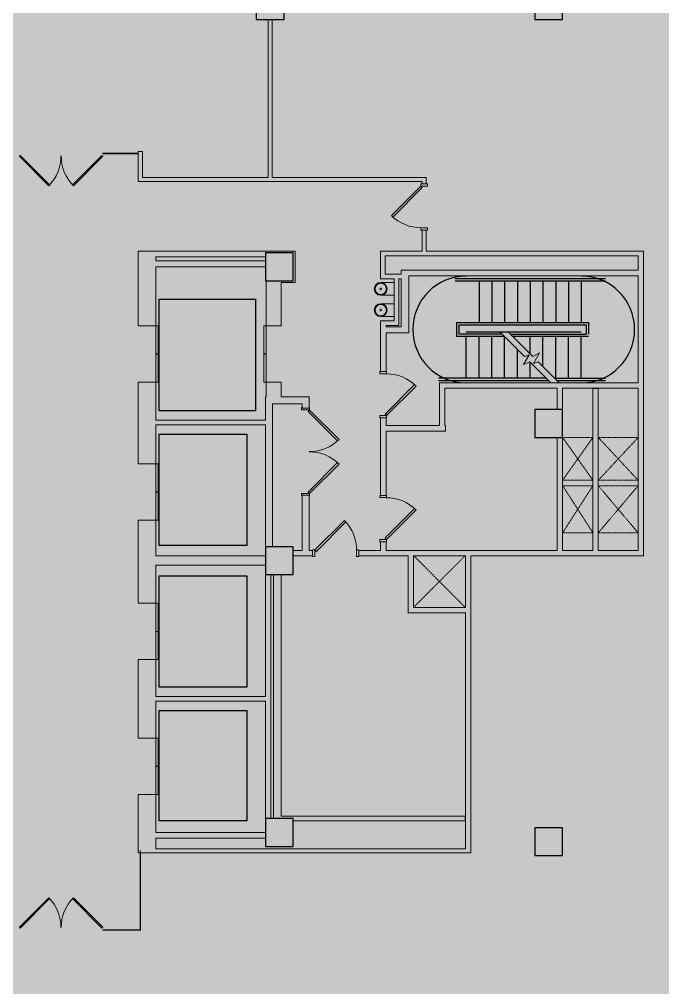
# Model space of a CAD drawing. Header units: inches. Extents: x 45807 to 48637, y -37659 to -35436.
# Drawn here: x 46933 to 47488, y -36914 to -36081 of the extents above; entities that cross this region are included whole.
import ezdxf

# ---------------------------------------------------------------- set-up
doc = ezdxf.new("R2010")
doc.units = ezdxf.units.IN
doc.header["$MEASUREMENT"] = 0
doc.linetypes.add('Hidden 1_8_', pattern=[0.1875, 0.125, -0.0625])
for name, color, linetype, lineweight in [('A-DETL', 90, 'Continuous', 9), ('A-DETL-GENF', 92, 'Continuous', 9), ('A-DETL-HDLN', 90, 'Hidden 1_8_', 9), ('A-DOOR', 31, 'Continuous', 13), ('A-DOOR-FRAM', 31, 'Continuous', 20), ('A-WALL', 113, 'Continuous', 9), ('I-WALL', 2, 'Continuous', 9), ('Q-SPCQ', 91, 'Continuous', 9), ('S-COLS', 52, 'Continuous', 9)]:
    doc.layers.add(name, color=color, linetype=linetype, lineweight=lineweight)

# ---------------------------------------------------------------- blocks, each defined once
blk = doc.blocks.new('Concrete-Rectangular-Column - 24 x 24-V12-FIRST FLOOR DEMOLITION')
at = {"layer": 'S-COLS', "lineweight": 30}
for p, q in [((12, 12), (-12, 12)), ((-12, 12), (-12, -12)), ((12, -12), (12, 12)), ((-12, -12), (12, -12))]:
    blk.add_line(p, q, dxfattribs=at)
blk = doc.blocks.new('Double Glass Door - Ext-GL2-GLDALF-72_ x 84_-4802802-FIRST FLOOR DEMOLITION')
at = {"layer": 'A-DOOR', "lineweight": 20}
for p, q in [((-35.91, 2.37), (-10.58, 27.7)), ((-9.88, 26.99), (-35.2, 1.67)), ((-10.58, 27.7), (-9.88, 26.99)), ((10.58, 27.7), (9.88, 26.99)), ((9.88, 26.99), (35.2, 1.67)), ((35.91, 2.37), (10.58, 27.7)), ((-35.2, 1.67), (-35.91, 2.37)), ((35.2, 1.67), (35.91, 2.37))]:
    blk.add_line(p, q, dxfattribs=at)
at = {"layer": 'A-DOOR', "lineweight": 9}
for centre, start, end in [((-35.91, 2.37), 359.5, 45), ((35.91, 2.37), 135, 180.5)]:
    blk.add_arc(centre, 35.81, start, end, dxfattribs=at)
blk = doc.blocks.new('Single Flush - OTJ_SOLIDFLUSH_ALUM-4817984-FIRST FLOOR DEMOLITION')
at = {"layer": 'A-DOOR', "lineweight": 20}
for p, q in [((-7.42, 28.2), (-8.65, 26.96)), ((-8.65, 26.96), (16.67, 1.64)), ((17.91, 2.87), (-7.42, 28.2)), ((16.67, 1.64), (17.91, 2.87))]:
    blk.add_line(p, q, dxfattribs=at)
at = {"layer": 'A-DOOR', "lineweight": 9}
blk.add_arc((17.91, 2.87), 35.81, 135, 180.5, dxfattribs=at)
at = {"layer": 'A-DOOR-FRAM'}
for p, q in [((-20, -2.88), (-20, 2.87)), ((-20, 2.87), (-18, 2.87)), ((-18, -2.88), (-18, 2.87)), ((18, -2.88), (18, 2.87)), ((18, 2.87), (20, 2.87)), ((20, -2.88), (20, 2.87)), ((-20, -2.88), (-18, -2.88)), ((18, -2.88), (20, -2.88))]:
    blk.add_line(p, q, dxfattribs=at)
blk = doc.blocks.new('Single Flush - OTJ_SOLIDFLUSH_ALUM-4818148-FIRST FLOOR DEMOLITION')
at = {"layer": 'A-DOOR', "lineweight": 20}
for p, q in [((-8.65, -26.96), (16.67, -1.64)), ((17.91, -2.88), (-7.42, -28.2)), ((16.67, -1.64), (17.91, -2.88)), ((-7.42, -28.2), (-8.65, -26.96))]:
    blk.add_line(p, q, dxfattribs=at)
at = {"layer": 'A-DOOR', "lineweight": 9}
blk.add_arc((17.91, -2.88), 35.81, 179.5, 225, dxfattribs=at)
at = {"layer": 'A-DOOR-FRAM'}
for p, q in [((-20, 2.88), (-20, -2.88)), ((-20, 2.88), (-18, 2.88)), ((-18, 2.88), (-18, -2.88)), ((18, 2.88), (18, -2.88)), ((18, 2.88), (20, 2.88)), ((20, 2.88), (20, -2.88)), ((-20, -2.88), (-18, -2.88)), ((18, -2.88), (20, -2.88))]:
    blk.add_line(p, q, dxfattribs=at)
blk = doc.blocks.new('Single Flush - OTJ_SOLIDFLUSH_ALUM-4817986-FIRST FLOOR DEMOLITION')
at = {"layer": 'A-DOOR', "lineweight": 20}
for p, q in [((-7.42, 28.2), (-8.65, 26.96)), ((-8.65, 26.96), (16.67, 1.64)), ((17.91, 2.87), (-7.42, 28.2)), ((16.67, 1.64), (17.91, 2.87))]:
    blk.add_line(p, q, dxfattribs=at)
at = {"layer": 'A-DOOR', "lineweight": 9}
blk.add_arc((17.91, 2.87), 35.81, 135, 180.5, dxfattribs=at)
at = {"layer": 'A-DOOR-FRAM'}
for p, q in [((-20, -2.88), (-20, 2.87)), ((-20, 2.87), (-18, 2.87)), ((-18, -2.88), (-18, 2.87)), ((18, -2.88), (18, 2.87)), ((18, 2.87), (20, 2.87)), ((20, -2.88), (20, 2.87)), ((-20, -2.88), (-18, -2.88)), ((18, -2.88), (20, -2.88))]:
    blk.add_line(p, q, dxfattribs=at)
blk = doc.blocks.new('Double Flush - Int-F-WDMF-72_ x 84_-4818276-FIRST FLOOR DEMOLITION')
at = {"layer": 'A-DOOR', "lineweight": 20}
for p, q in [((-35.91, 3.5), (-10.58, 28.82)), ((-9.35, 27.59), (-34.67, 2.26)), ((-10.58, 28.82), (-9.35, 27.59)), ((10.58, 28.82), (9.35, 27.59)), ((9.35, 27.59), (34.67, 2.26)), ((35.91, 3.5), (10.58, 28.82)), ((-34.67, 2.26), (-35.91, 3.5)), ((34.67, 2.26), (35.91, 3.5))]:
    blk.add_line(p, q, dxfattribs=at)
at = {"layer": 'A-DOOR', "lineweight": 9}
for centre, start, end in [((-35.91, 3.5), 359.5, 45), ((35.91, 3.5), 135, 180.5)]:
    blk.add_arc(centre, 35.81, start, end, dxfattribs=at)
at = {"layer": 'A-DOOR-FRAM'}
for p, q in [((-38, 3.5), (-36, 3.5)), ((-38, 3.5), (-38, 3)), ((-38, 3), (-37.5, 3)), ((-37.5, -3), (-37.5, 3)), ((-36, -3.5), (-36, 3.5)), ((36, -3.5), (36, 3.5)), ((36, 3.5), (38, 3.5)), ((37.5, 3), (38, 3)), ((37.5, -3), (37.5, 3)), ((38, 3.5), (38, 3)), ((-38, -3), (-37.5, -3)), ((-38, -3.5), (-38, -3)), ((-38, -3.5), (-36, -3.5)), ((36, -3.5), (38, -3.5)), ((37.5, -3), (38, -3)), ((38, -3.5), (38, -3))]:
    blk.add_line(p, q, dxfattribs=at)
blk = doc.blocks.new('Elevator Door-Center _1_ - 48_ x 84_-4818869-FIRST FLOOR DEMOLITION')
at = {"layer": 'Q-SPCQ'}
for p, q in [((-28.15, 9.5), (-4.03, 9.5)), ((-28.15, 9.5), (-28.15, 7.5)), ((-4.03, 7.5), (-4.03, 9.5)), ((-3.78, 9.5), (20.35, 9.5)), ((-3.78, 7.5), (-3.78, 9.5)), ((20.35, 9.5), (20.35, 7.5)), ((-4.03, 7.5), (-28.15, 7.5)), ((20.35, 7.5), (-3.78, 7.5))]:
    blk.add_line(p, q, dxfattribs=at)
blk = doc.blocks.new('Elevator Door-Center _1_ - 48_ x 84_-4818919-FIRST FLOOR DEMOLITION')
at = {"layer": 'Q-SPCQ'}
for p, q in [((-28.15, 8.5), (-4.03, 8.5)), ((-28.15, 8.5), (-28.15, 6.5)), ((-4.03, 6.5), (-4.03, 8.5)), ((-3.78, 8.5), (20.35, 8.5)), ((-3.78, 6.5), (-3.78, 8.5)), ((20.35, 8.5), (20.35, 6.5)), ((-4.03, 6.5), (-28.15, 6.5)), ((20.35, 6.5), (-3.78, 6.5))]:
    blk.add_line(p, q, dxfattribs=at)

msp = doc.modelspace()

# ---------------------------------------------------------------- hatches: boundary and pattern name
at = {"layer": 'A-DETL-GENF'}
h = msp.add_hatch(color=9, dxfattribs=at)
h.paths.add_polyline_path([(48135.43, -37658.85), (48135.43, -37255.85), (48256.43, -37255.85), (48256.43, -36855.85), (48636.43, -36855.85), (48636.43, -36432.85), (48075.43, -36432.85), (48075.43, -35435.85), (45807.43, -35435.85), (45807.43, -36911.1), (46010.06, -36911.1), (46010.06, -36715.47), (46346.43, -36715.47), (46346.43, -36861.97), (46862.06, -36861.97), (46862.06, -37049.35), (46569.93, -37049.35), (46569.93, -37658.85), (48134.43, -37658.85)], flags=0)
h.paths.add_polyline_path([(46426.05, -36636.53), (46426.05, -36636.53), (46425.7, -36636.26)], flags=0)
h.paths.add_polyline_path([(46424.23, -36620.61), (46424.23, -36620.61), (46424.32, -36620.54)], flags=0)
h.paths.add_polyline_path([(46426.05, -36600.53), (46426.05, -36600.53), (46425.2, -36599.88)], flags=0)
h.paths.add_polyline_path([(46424.23, -36584.61), (46424.23, -36584.61), (46424.32, -36584.54)], flags=0)
h.paths.add_polyline_path([(46747.54, -36560.8), (46747.54, -36560.8), (46747.54, -36546.77)], flags=0)
h.paths.add_polyline_path([(46747.54, -36575.15), (46747.54, -36575.15), (46747.54, -36560.8)], flags=0)
h.paths.add_polyline_path([(46749.59, -36574.71), (46749.59, -36574.71), (46750, -36574.71)], flags=0)
h.paths.add_polyline_path([(46433.88, -36566.57), (46433.88, -36566.57), (46433.88, -36564.83)], flags=0)
h.paths.add_polyline_path([(46426.05, -36564.53), (46426.05, -36564.53), (46425.2, -36563.88)], flags=0)
h.paths.add_polyline_path([(46424.23, -36548.61), (46424.23, -36548.61), (46424.32, -36548.54)], flags=0)
h.paths.add_polyline_path([(46749.59, -36538.71), (46749.59, -36538.71), (46750, -36538.71)], flags=0)
h.paths.add_polyline_path([(46426.05, -36528.53), (46426.05, -36528.53), (46425.2, -36527.88)], flags=0)
h.paths.add_polyline_path([(46747.54, -36517.73), (46747.54, -36517.73), (46747.54, -36514.32)], flags=0)
h.paths.add_polyline_path([(46424.23, -36512.61), (46424.23, -36512.61), (46424.32, -36512.54)], flags=0)
h.paths.add_polyline_path([(46749.59, -36502.71), (46749.59, -36502.71), (46750, -36502.71)], flags=0)
h.paths.add_polyline_path([(46426.05, -36492.53), (46426.05, -36492.53), (46425.2, -36491.88)], flags=0)
h.paths.add_polyline_path([(46747.54, -36474.67), (46747.54, -36474.67), (46747.54, -36473.46)], flags=0)
h.paths.add_polyline_path([(46747.54, -36489.02), (46747.54, -36489.02), (46747.54, -36478.32)], flags=0)
h.paths.add_polyline_path([(46749.59, -36466.71), (46749.59, -36466.71), (46750, -36466.71)], flags=0)

# ---------------------------------------------------------------- linework, layer by layer
at = {"layer": 'A-DETL', "lineweight": 30}
for p, q in [((47308.79, -36303.85), (47438.38, -36303.85)), ((47308.79, -36305.85), (47438.38, -36305.85)), ((47329.43, -36305.85), (47329.43, -36341.85)), ((47340.43, -36305.85), (47340.43, -36341.85)), ((47351.43, -36305.85), (47351.43, -36341.85)), ((47362.43, -36305.85), (47362.43, -36341.85)), ((47373.43, -36305.85), (47373.43, -36341.85)), ((47384.43, -36305.85), (47384.43, -36341.85)), ((47395.43, -36305.85), (47395.43, -36341.85)), ((47406.43, -36305.85), (47406.43, -36341.85)), ((47417.43, -36305.85), (47417.43, -36341.85)), ((47053.93, -36321.85), (47136.93, -36321.85)), ((47053.93, -36417.85), (47053.93, -36321.85)), ((47136.93, -36321.85), (47136.93, -36417.85)), ((47310.36, -36353.85), (47310.36, -36341.85)), ((47310.36, -36341.85), (47423.81, -36341.85)), ((47312.36, -36351.85), (47312.36, -36343.85)), ((47312.36, -36343.85), (47421.81, -36343.85)), ((47421.81, -36343.85), (47421.81, -36351.85)), ((47423.81, -36341.85), (47423.81, -36351.85)), ((47351.27, -36353.85), (47310.36, -36353.85)), ((47349.27, -36351.85), (47312.36, -36351.85)), ((47318.43, -36349.85), (47417.43, -36349.85)), ((47318.43, -36389.85), (47318.43, -36353.85)), ((47329.43, -36389.85), (47329.43, -36353.85)), ((47340.43, -36389.85), (47340.43, -36353.85)), ((47351.43, -36389.85), (47351.43, -36353.85)), ((47356.54, -36351.85), (47421.81, -36351.85)), ((47423.81, -36353.85), (47358.54, -36353.85)), ((47373.43, -36368.74), (47373.43, -36353.85)), ((47384.43, -36379.74), (47384.43, -36353.85)), ((47395.43, -36389.85), (47395.43, -36353.85)), ((47406.43, -36389.85), (47406.43, -36353.85)), ((47417.43, -36389.85), (47417.43, -36353.85)), ((47362.43, -36389.85), (47362.43, -36365.01)), ((47373.43, -36389.85), (47373.43, -36376.02)), ((47387.27, -36389.85), (47294.43, -36389.85)), ((47294.43, -36391.85), (47389.27, -36391.85)), ((47394.54, -36389.85), (47438.38, -36389.85)), ((47396.54, -36391.85), (47438.38, -36391.85)), ((47136.93, -36417.85), (47053.93, -36417.85)), ((47053.93, -36437.85), (47129.43, -36437.85)), ((47053.93, -36533.85), (47053.93, -36437.85)), ((47129.43, -36437.85), (47129.43, -36533.85)), ((47129.43, -36533.85), (47053.93, -36533.85)), ((47053.93, -36559.85), (47129.43, -36559.85)), ((47053.93, -36655.85), (47053.93, -36559.85)), ((47129.43, -36559.85), (47129.43, -36655.85)), ((47129.43, -36655.85), (47053.93, -36655.85)), ((47053.93, -36675.85), (47129.43, -36675.85)), ((47053.93, -36770.85), (47053.93, -36675.85)), ((47129.43, -36675.85), (47129.43, -36770.85)), ((47129.43, -36770.85), (47053.93, -36770.85))]:
    msp.add_line(p, q, dxfattribs=at)
at = {"layer": 'A-DETL', "lineweight": 13}
for p, q in [((47244.71, -36307.39), (47256.43, -36307.39)), ((47244.71, -36318.37), (47256.43, -36318.37)), ((47244.71, -36325.7), (47256.43, -36325.7)), ((47244.71, -36336.67), (47256.43, -36336.67)), ((47368.56, -36371.14), (47347.27, -36349.85)), ((47375.83, -36371.14), (47354.54, -36349.85)), ((47375.83, -36371.14), (47354.54, -36349.85)), ((47367.82, -36377.92), (47372.47, -36369.73)), ((47372.47, -36369.73), (47368.56, -36371.14)), ((47381.43, -36368.05), (47375.83, -36371.14)), ((47376.39, -36377.27), (47381.43, -36368.05)), ((47373.12, -36375.71), (47367.82, -36377.92)), ((47391.27, -36393.85), (47373.12, -36375.71)), ((47380.4, -36375.71), (47376.39, -36377.27)), ((47398.54, -36393.85), (47380.4, -36375.71))]:
    msp.add_line(p, q, dxfattribs=at)
for centre, radius in [((47244.71, -36312.88), 5.49), ((47244.71, -36312.88), 4.86), ((47244.71, -36312.88), 0.704), ((47244.71, -36331.19), 5.49), ((47244.71, -36331.19), 4.86), ((47244.71, -36331.19), 0.704)]:
    msp.add_circle(centre, radius, dxfattribs=at)
at = {"layer": 'A-DETL', "lineweight": 30}
for centre, start, end in [((47318.43, -36347.85), 90, 270), ((47417.43, -36347.85), 270, 90)]:
    msp.add_arc(centre, 46, start, end, dxfattribs=at)
at = {"layer": 'A-DETL-HDLN'}
for p, q in [((47427.5, -36440.85), (47401.43, -36477.62)), ((47401.43, -36440.85), (47427.5, -36477.62)), ((47427.5, -36440.85), (47401.43, -36440.85)), ((47432.18, -36440.85), (47466.43, -36477.62)), ((47466.43, -36440.85), (47432.18, -36477.62)), ((47432.18, -36440.85), (47466.43, -36440.85)), ((47401.43, -36477.62), (47427.5, -36477.62)), ((47432.18, -36477.62), (47466.43, -36477.62)), ((47427.5, -36482.38), (47401.43, -36522.85)), ((47401.43, -36482.38), (47427.5, -36522.85)), ((47427.5, -36482.38), (47401.43, -36482.38)), ((47466.43, -36482.38), (47432.18, -36482.38)), ((47432.18, -36482.38), (47466.43, -36522.85)), ((47466.43, -36482.38), (47432.18, -36522.85)), ((47401.43, -36522.85), (47427.5, -36522.85)), ((47432.18, -36522.85), (47466.43, -36522.85)), ((47273.06, -36542.47), (47317.56, -36587.1)), ((47273.06, -36587.1), (47317.56, -36542.47))]:
    msp.add_line(p, q, dxfattribs=at)
at = {"layer": 'A-WALL', "lineweight": 13}
for p, q in [((47035.93, -36196.6), (47035.93, -36196.1)), ((47035.93, -36280.35), (47035.93, -36344.6)), ((47050.93, -36280.35), (47035.93, -36280.35)), ((47050.93, -36288.85), (47050.93, -36285.35)), ((47471.18, -36280.35), (47466.56, -36280.35)), ((47466.56, -36284.35), (47466.56, -36296.72)), ((47471.18, -36542.85), (47471.18, -36280.35)), ((47050.93, -36344.6), (47050.93, -36293.85)), ((47262.43, -36296.72), (47262.43, -36300.36)), ((47268.93, -36296.72), (47262.43, -36296.72)), ((47262.43, -36304.36), (47262.43, -36345.7)), ((47268.93, -36345.7), (47268.93, -36301.72)), ((47466.56, -36301.72), (47466.56, -36393.85)), ((47145.93, -36305.85), (47145.93, -36344.6)), ((47158.93, -36344.6), (47158.93, -36307.35)), ((47035.93, -36344.6), (47050.93, -36344.6)), ((47145.93, -36344.6), (47158.93, -36344.6)), ((47035.93, -36393.1), (47035.93, -36463.6)), ((47050.93, -36393.1), (47035.93, -36393.1)), ((47050.93, -36425.85), (47050.93, -36393.1)), ((47158.93, -36393.1), (47145.93, -36393.1)), ((47145.93, -36393.1), (47145.93, -36405.85)), ((47158.93, -36405.85), (47158.93, -36393.1)), ((47466.56, -36393.85), (47295.42, -36393.85)), ((47295.42, -36393.85), (47295.42, -36430.47)), ((47300.05, -36398.47), (47396.68, -36398.47)), ((47300.05, -36430.47), (47300.05, -36398.47)), ((47396.68, -36398.47), (47396.68, -36416.85)), ((47401.31, -36416.85), (47401.31, -36398.47)), ((47401.31, -36398.47), (47466.56, -36398.47)), ((47427.5, -36398.6), (47427.5, -36538.22)), ((47432.12, -36398.6), (47427.5, -36398.6)), ((47432.12, -36538.22), (47432.12, -36398.6)), ((47466.56, -36398.47), (47466.56, -36538.22)), ((47145.43, -36405.85), (47145.43, -36425.85)), ((47145.93, -36405.85), (47145.43, -36405.85)), ((47151.43, -36534.85), (47151.43, -36411.85)), ((47151.43, -36411.85), (47177.01, -36411.85)), ((47183.01, -36405.85), (47158.93, -36405.85)), ((47177.01, -36411.85), (47177.01, -36415.6)), ((47183.01, -36415.6), (47183.01, -36405.85)), ((47177.01, -36415.6), (47183.01, -36415.6)), ((47050.93, -36463.6), (47050.93, -36429.85)), ((47145.43, -36429.85), (47145.43, -36534.85)), ((47396.68, -36440.85), (47396.68, -36538.22)), ((47401.31, -36538.22), (47401.31, -36440.85)), ((47035.93, -36463.6), (47050.93, -36463.6)), ((47183.01, -36490.6), (47177.01, -36490.6)), ((47177.01, -36490.6), (47177.01, -36538.22)), ((47183.01, -36538.22), (47183.01, -36490.6)), ((47035.93, -36512.1), (47035.93, -36583.6)), ((47050.93, -36512.1), (47035.93, -36512.1)), ((47050.93, -36542.85), (47050.93, -36512.1)), ((47145.43, -36542.85), (47050.93, -36542.85)), ((47177.01, -36538.22), (47169.43, -36538.22)), ((47169.43, -36542.85), (47186.01, -36542.85)), ((47186.01, -36538.22), (47183.01, -36538.22)), ((47186.01, -36542.85), (47186.01, -36538.22)), ((47244.43, -36538.22), (47226.01, -36538.22)), ((47226.01, -36538.22), (47226.01, -36542.85)), ((47226.01, -36542.85), (47268.31, -36542.85)), ((47396.68, -36538.22), (47249.43, -36538.22)), ((47268.31, -36542.85), (47268.31, -36591.85)), ((47272.93, -36587.22), (47272.93, -36542.85)), ((47272.93, -36542.85), (47317.68, -36542.85)), ((47317.68, -36542.85), (47317.68, -36587.22)), ((47322.31, -36794.85), (47322.31, -36542.85)), ((47322.31, -36542.85), (47471.18, -36542.85)), ((47427.5, -36538.22), (47401.31, -36538.22)), ((47466.56, -36538.22), (47432.12, -36538.22)), ((47050.93, -36583.6), (47050.93, -36550.85)), ((47050.93, -36550.85), (47145.43, -36550.85)), ((47145.43, -36558.85), (47145.43, -36663.85)), ((47150.06, -36768.85), (47150.06, -36558.85)), ((47152.43, -36558.85), (47152.43, -36768.85)), ((47158.93, -36766.85), (47158.93, -36558.85)), ((47035.93, -36583.6), (47050.93, -36583.6)), ((47317.68, -36587.22), (47272.93, -36587.22)), ((47268.31, -36591.85), (47317.68, -36591.85)), ((47317.68, -36591.85), (47317.68, -36794.85)), ((47035.93, -36632.1), (47035.93, -36699.6)), ((47050.93, -36632.1), (47035.93, -36632.1)), ((47050.93, -36663.85), (47050.93, -36632.1)), ((47050.93, -36699.6), (47050.93, -36667.85)), ((47145.43, -36667.85), (47145.43, -36768.85)), ((47035.93, -36699.6), (47050.93, -36699.6)), ((47035.93, -36748.1), (47035.93, -36798.35)), ((47050.93, -36748.1), (47035.93, -36748.1)), ((47050.93, -36780.85), (47050.93, -36748.1)), ((47050.93, -36794.85), (47050.93, -36785.85)), ((47035.93, -36798.35), (47050.93, -36798.35))]:
    msp.add_line(p, q, dxfattribs=at)
at = {"layer": 'I-WALL', "lineweight": 13}
for p, q in [((47147.68, -36080.85), (47147.68, -36216.85)), ((47151.18, -36216.85), (47151.18, -36080.85)), ((47039.43, -36194.6), (47035.93, -36194.6)), ((47035.93, -36194.6), (47035.93, -36196.1)), ((47039.43, -36216.85), (47039.43, -36194.6)), ((47035.93, -36196.1), (47005.43, -36196.1)), ((47005.43, -36196.1), (47005.43, -36196.6)), ((47005.43, -36196.6), (47035.93, -36196.6)), ((47035.93, -36196.6), (47035.93, -36220.35)), ((47035.93, -36220.35), (47280.43, -36220.35)), ((47147.68, -36216.85), (47039.43, -36216.85)), ((47283.93, -36216.85), (47151.18, -36216.85)), ((47280.43, -36220.35), (47280.43, -36222.35)), ((47283.93, -36222.35), (47283.93, -36216.85)), ((47280.43, -36222.35), (47283.93, -36222.35)), ((47283.93, -36262.35), (47280.43, -36262.35)), ((47280.43, -36262.35), (47280.43, -36280.35)), ((47283.93, -36280.35), (47283.93, -36262.35)), ((47170.93, -36280.35), (47050.93, -36280.35)), ((47050.93, -36285.35), (47145.43, -36285.35)), ((47170.93, -36307.35), (47170.93, -36280.35)), ((47244.43, -36280.35), (47244.43, -36304.36)), ((47280.43, -36280.35), (47244.43, -36280.35)), ((47248.43, -36300.36), (47248.43, -36284.35)), ((47248.43, -36284.35), (47466.56, -36284.35)), ((47466.56, -36280.35), (47283.93, -36280.35)), ((47145.43, -36288.85), (47050.93, -36288.85)), ((47050.93, -36293.85), (47145.43, -36293.85)), ((47244.43, -36304.36), (47256.43, -36304.36)), ((47262.43, -36300.36), (47248.43, -36300.36)), ((47256.43, -36304.36), (47256.43, -36340.36)), ((47260.43, -36304.36), (47262.43, -36304.36)), ((47260.43, -36344.36), (47260.43, -36304.36)), ((47466.56, -36296.72), (47268.93, -36296.72)), ((47268.93, -36301.72), (47466.56, -36301.72)), ((47158.93, -36307.35), (47170.93, -36307.35)), ((47244.43, -36340.36), (47244.43, -36383.97)), ((47256.43, -36340.36), (47244.43, -36340.36)), ((47249.43, -36345.7), (47249.43, -36344.36)), ((47249.43, -36344.36), (47260.43, -36344.36)), ((47262.43, -36345.7), (47249.43, -36345.7)), ((47268.93, -36350.7), (47268.93, -36345.7)), ((47249.43, -36383.97), (47249.43, -36350.7)), ((47249.43, -36350.7), (47268.93, -36350.7)), ((47244.43, -36383.97), (47249.43, -36383.97)), ((47145.43, -36425.85), (47050.93, -36425.85)), ((47244.43, -36423.97), (47244.43, -36490.63)), ((47249.43, -36423.97), (47244.43, -36423.97)), ((47249.43, -36430.47), (47249.43, -36423.97)), ((47050.93, -36429.85), (47145.43, -36429.85)), ((47295.42, -36430.47), (47249.43, -36430.47)), ((47249.43, -36435.47), (47300.55, -36435.47)), ((47249.43, -36490.63), (47249.43, -36435.47)), ((47300.55, -36430.47), (47300.05, -36430.47)), ((47300.55, -36435.47), (47300.55, -36430.47)), ((47244.43, -36490.63), (47249.43, -36490.63)), ((47244.43, -36530.63), (47244.43, -36538.22)), ((47249.43, -36530.63), (47244.43, -36530.63)), ((47249.43, -36538.22), (47249.43, -36530.63)), ((47145.43, -36663.85), (47050.93, -36663.85)), ((47050.93, -36667.85), (47145.43, -36667.85)), ((47317.43, -36766.85), (47158.93, -36766.85)), ((47169.43, -36770.85), (47317.43, -36770.85)), ((47317.43, -36770.85), (47317.43, -36766.85)), ((47145.43, -36780.85), (47050.93, -36780.85)), ((47050.93, -36785.85), (47145.43, -36785.85)), ((47317.68, -36794.85), (47050.93, -36794.85)), ((47322.31, -36798.35), (47322.31, -36794.85)), ((47037.44, -36796.6), (47037.44, -36864.6)), ((47037.94, -36796.6), (47037.44, -36796.6)), ((47037.94, -36865.1), (47037.94, -36796.6)), ((47050.93, -36798.35), (47322.31, -36798.35)), ((47037.44, -36864.6), (47005.43, -36864.6)), ((47005.43, -36864.6), (47005.43, -36865.1)), ((47005.43, -36865.1), (47037.94, -36865.1))]:
    msp.add_line(p, q, dxfattribs=at)

# ---------------------------------------------------------------- block references
at = {"layer": 'A-DOOR'}
for name, p, rotation in [('Double Glass Door - Ext-GL2-GLDALF-72_ x 84_-4802802-FIRST FLOOR DEMOLITION', (46969.43, -36196.35), 180), ('Single Flush - OTJ_SOLIDFLUSH_ALUM-4817984-FIRST FLOOR DEMOLITION', (47282.18, -36242.35), 90), ('Single Flush - OTJ_SOLIDFLUSH_ALUM-4817986-FIRST FLOOR DEMOLITION', (47246.93, -36403.97), 270), ('Double Flush - Int-F-WDMF-72_ x 84_-4818276-FIRST FLOOR DEMOLITION', (47180.01, -36453.1), 270), ('Single Flush - OTJ_SOLIDFLUSH_ALUM-4817986-FIRST FLOOR DEMOLITION', (47246.93, -36510.63), 270), ('Single Flush - OTJ_SOLIDFLUSH_ALUM-4818148-FIRST FLOOR DEMOLITION', (47206.01, -36540.54), 180)]:
    msp.add_blockref(name, p, dxfattribs=dict(at, rotation=rotation))
msp.add_blockref('Double Glass Door - Ext-GL2-GLDALF-72_ x 84_-4802802-FIRST FLOOR DEMOLITION', (46969.43, -36864.85), dxfattribs=at)
at = {"layer": 'Q-SPCQ'}
for name, p, rotation in [('Elevator Door-Center _1_ - 48_ x 84_-4818869-FIRST FLOOR DEMOLITION', (47043.43, -36372.75), 270), ('Elevator Door-Center _1_ - 48_ x 84_-4818919-FIRST FLOOR DEMOLITION', (47152.43, -36364.94), 90), ('Elevator Door-Center _1_ - 48_ x 84_-4818869-FIRST FLOOR DEMOLITION', (47043.43, -36491.75), 270), ('Elevator Door-Center _1_ - 48_ x 84_-4818869-FIRST FLOOR DEMOLITION', (47043.43, -36611.75), 270), ('Elevator Door-Center _1_ - 48_ x 84_-4818869-FIRST FLOOR DEMOLITION', (47043.43, -36727.75), 270)]:
    msp.add_blockref(name, p, dxfattribs=dict(at, rotation=rotation))
at = {"layer": 'S-COLS'}
for p in [(47149.43, -36068.85), (47389.43, -36068.85), (47157.43, -36293.85), (47389.43, -36428.85), (47157.43, -36546.85), (47157.43, -36780.85), (47389.43, -36788.85)]:
    msp.add_blockref('Concrete-Rectangular-Column - 24 x 24-V12-FIRST FLOOR DEMOLITION', p, dxfattribs=at)

doc.saveas('drawing.dxf')
